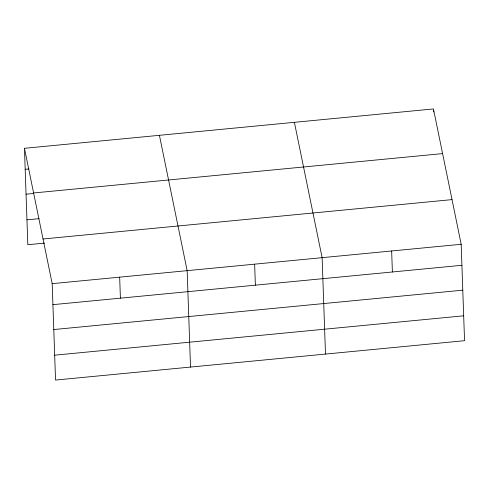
<?xml version="1.0" encoding="UTF-8"?>
<svg xmlns="http://www.w3.org/2000/svg" width="489" height="489" viewBox="0 0 489 489"><rect width="100%" height="100%" fill="white"/><g stroke="black" fill="none" stroke-linecap="round" stroke-linejoin="round"><path stroke-width="0.73" d="M24.45 148.308L433.45 108.937L461.182 244.28L464.55 340.692L55.55 380.063L52.182 283.651L24.45 148.308L27.818 244.72L44.499 243.112M25.183 169.31L28.973 168.949M33.6 192.972L442.6 153.601M26.051 194.194L33.637 193.467M26.95 219.836L39.077 218.669M43.032 238.987L452.032 199.616M52.182 283.651L461.182 244.28M52.916 304.659L461.916 265.289M53.784 329.543L462.783 290.173M54.682 355.179L463.682 315.808M294.39 122.323L322.123 257.666L325.491 354.079M159.42 135.312L187.153 270.661L190.521 367.068M433.505 110.441L433.554 111.938M391.652 250.973L392.386 271.982M254.641 264.164L255.374 285.166M119.671 277.153L120.404 298.162"/></g></svg>
